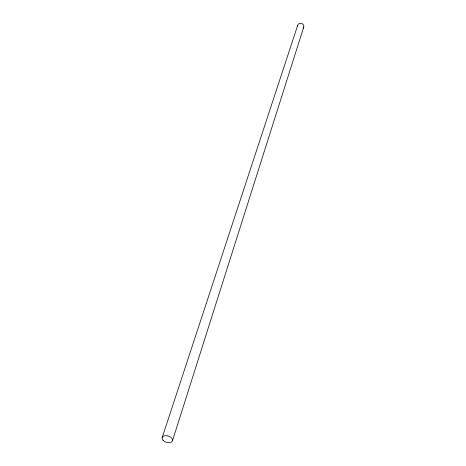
<?xml version="1.0" encoding="UTF-8"?>
<svg xmlns="http://www.w3.org/2000/svg" width="466" height="466" viewBox="0 0 466 466"><rect width="100%" height="100%" fill="white"/><g stroke="black" fill="none" stroke-linecap="round" stroke-linejoin="round"><path stroke-width="0.7" d="M172.502 440.667L303.78 26.958M162.151 437.696L297.692 25.31M297.617 26.038A3.151 2.796 17.9 0 1 301.822 23.55A3.151 2.796 17.9 0 1 303.022 28.199M163.141 440.387A5.388 3.291 17.9 0 0 172.129 441.448A5.388 3.291 17.9 0 0 166.717 435.675A5.388 3.291 17.9 0 0 163.141 440.387"/></g></svg>
